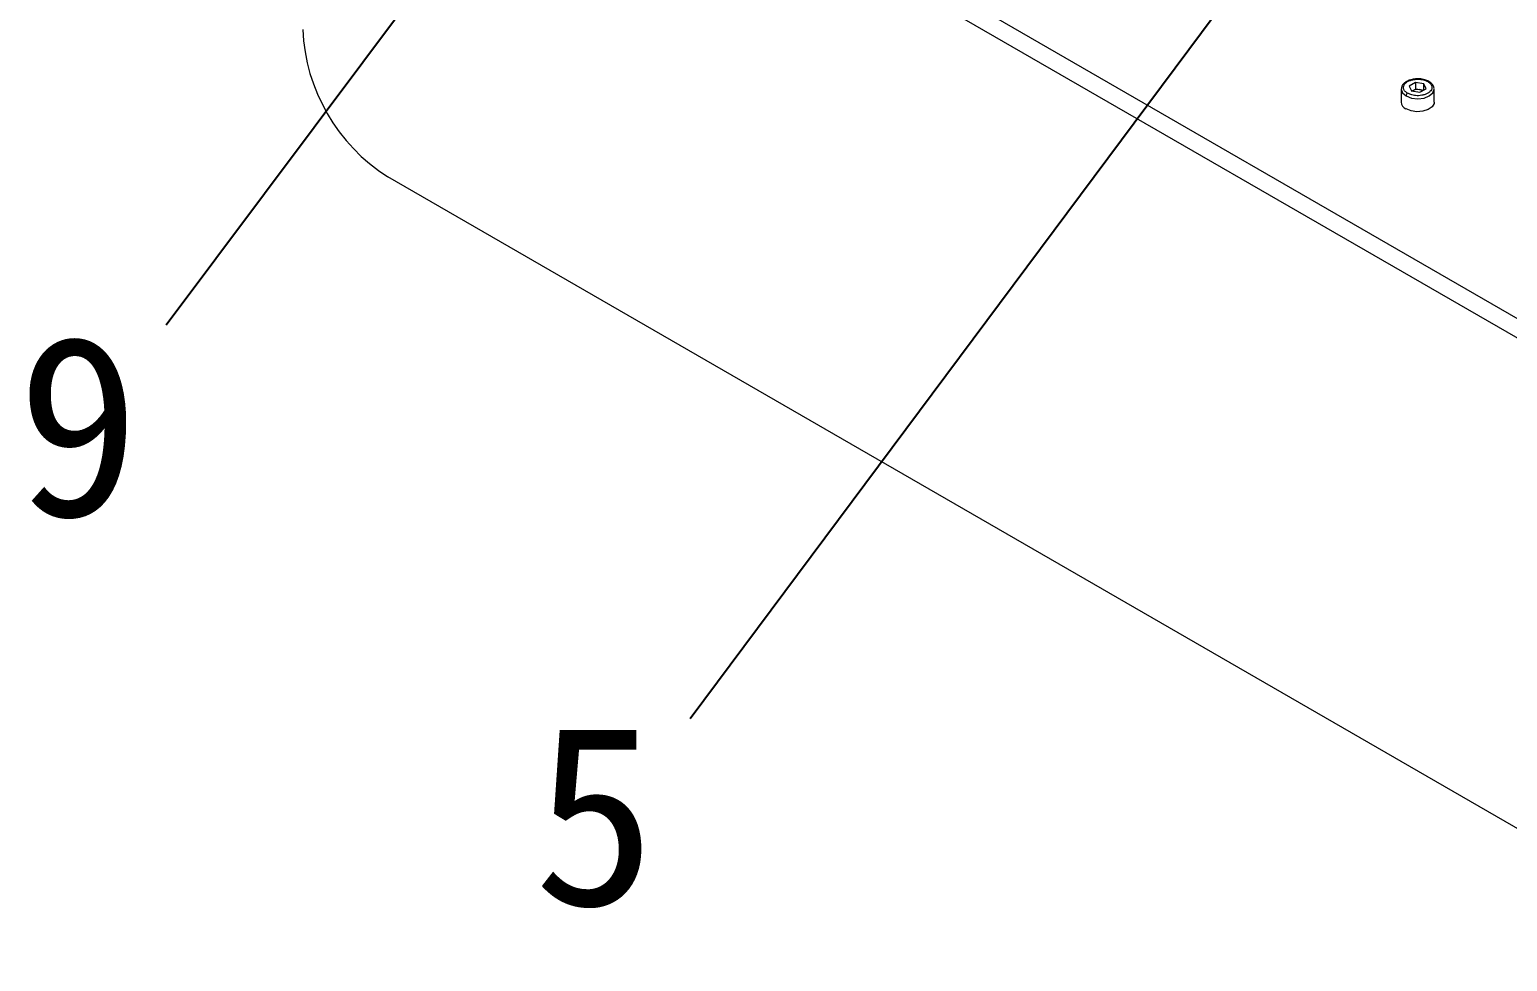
# Model space of a CAD drawing. Header units: millimetres. Extents: x -529 to 1738, y -425 to 849.
# Drawn here: x -528.5 to -405.6, y 525 to 602.6 of the extents above; entities that cross this region are included whole.
import ezdxf

# ---------------------------------------------------------------- set-up
doc = ezdxf.new("R2010")
doc.units = ezdxf.units.MM
doc.styles.get("Standard").update_dxf_attribs({"font": '', "height": 15})
doc.styles.get('Standard').set_extended_font_data('SimSun')

msp = doc.modelspace()

# ---------------------------------------------------------------- linework, layer by layer
for p, q in [((-471.89, 638.51), (-517.17, 577.96)), ((-422.45, 613.79), (-473.58, 545.2))]:
    msp.add_line(p, q)
at = {"color": 7, "linetype": 'Continuous', "lineweight": 15}
for p, q in [((-481.05, 622.57), (-403.27, 577.66)), ((-481.05, 620.93), (-403.27, 576.03)), ((-481.05, 620.93), (-403.27, 576.03)), ((-413.23, 598.14), (-413.74, 597.85)), ((-413.74, 597.85), (-413.55, 597.45)), ((-413.48, 597.47), (-413.23, 597.61)), ((-412.53, 598.04), (-413.23, 598.14)), ((-413.23, 598.14), (-413.23, 597.61)), ((-413.23, 597.61), (-412.88, 597.56)), ((-412.85, 597.34), (-412.34, 597.63)), ((-412.34, 597.63), (-412.53, 598.04)), ((-412.53, 597.53), (-412.53, 598.04)), ((-411.66, 597.59), (-411.67, 597.65)), ((-411.66, 597.59), (-411.67, 597.63)), ((-414.41, 597.59), (-414.41, 596.52)), ((-413.55, 597.45), (-412.85, 597.34)), ((-413.48, 597.47), (-413.52, 597.44)), ((-413.52, 597.44), (-413.48, 597.47)), ((-412.88, 597.56), (-412.56, 597.51)), ((-411.66, 596.52), (-411.66, 597.59)), ((-385.59, 525), (-498.73, 590.31))]:
    msp.add_line(p, q, dxfattribs=at)
at = {"color": 8, "linetype": 'Continuous', "lineweight": 15, "flags": 128}
for points in [[(-414.41, 597.59), (-414.31, 597.29), (-414.01, 597.03)], [(-414.01, 597.03), (-413.56, 596.86), (-413.04, 596.8), (-412.51, 596.86), (-412.07, 597.03), (-411.77, 597.29), (-411.66, 597.59)]]:
    msp.add_lwpolyline(points, dxfattribs=at)
at = {"color": 7, "linetype": 'Continuous', "lineweight": 15, "flags": 128}
msp.add_lwpolyline([(-411.66, 596.52), (-411.68, 596.41), (-411.84, 596.13), (-412.16, 595.91), (-412.6, 595.76), (-413.1, 595.72), (-413.59, 595.79), (-414.01, 595.96)], dxfattribs=at)
at = {"color": 7, "linetype": 'Continuous', "lineweight": 15}
for centre, radius, start, end in [((-490.51, 603.22), 15.31, 182.4873, 237.5127), ((-413.77, 596.56), 0.647, 183.392, 247.9281), ((-413.04, 596.61), 0.959, 80.2289, 117.3572), ((-412.99, 596.74), 0.826, 62.7789, 81.9388)]:
    msp.add_arc(centre, radius, start, end, dxfattribs=at)
for points, knots in [([(-412.11, 598.24), (-412.22, 598.29), (-412.44, 598.4), (-412.88, 598.47), (-413.31, 598.46), (-413.68, 598.37), (-413.98, 598.25), (-414.21, 598.07), (-414.38, 597.85), (-414.4, 597.67), (-414.41, 597.59)], [0, 0, 0, 0, 0.1342907, 0.2791983, 0.4205012, 0.5429822, 0.6502639, 0.7645135, 0.8827561, 1, 1, 1, 1]), ([(-413.88, 597.26), (-413.95, 597.31), (-414.12, 597.42), (-414.22, 597.61), (-414.23, 597.79), (-414.18, 597.95), (-414.07, 598.1), (-413.89, 598.23), (-413.65, 598.34), (-413.39, 598.4), (-413.13, 598.43), (-412.81, 598.42), (-412.48, 598.36), (-412.29, 598.27), (-412.2, 598.23)], [0, 0, 0, 0, 0.090318, 0.204563, 0.27142, 0.343936, 0.420786, 0.5, 0.579214, 0.656064, 0.72858, 0.795437, 0.909682, 1, 1, 1, 1]), ([(-412.2, 598.23), (-412.13, 598.18), (-411.96, 598.06), (-411.86, 597.87), (-411.84, 597.69), (-411.89, 597.54), (-412.01, 597.39), (-412.19, 597.25), (-412.42, 597.15), (-412.68, 597.08), (-412.95, 597.05), (-413.27, 597.06), (-413.6, 597.12), (-413.79, 597.22), (-413.88, 597.26)], [0, 0, 0, 0, 0.090318, 0.204563, 0.27142, 0.343936, 0.420786, 0.5, 0.579214, 0.656064, 0.72858, 0.795437, 0.909682, 1, 1, 1, 1]), ([(-411.68, 597.68), (-411.69, 597.72), (-411.7, 597.82), (-411.8, 597.98), (-411.94, 598.13), (-412.05, 598.2), (-412.11, 598.24)], [0, 0, 0, 0, 0.20731, 0.511046, 0.774302, 1, 1, 1, 1]), ([(-413.88, 597.26), (-413.9, 597.24), (-413.94, 597.22), (-413.98, 597.15), (-414.01, 597.08), (-414.01, 597.05), (-414.01, 597.03)], [0, 0, 0, 0, 0.270261, 0.562429, 0.789736, 1, 1, 1, 1])]:
    msp.add_open_spline(points, degree=3, knots=knots, dxfattribs=at)
at = {"color": 8, "linetype": 'Continuous', "lineweight": 15}
msp.add_open_spline([(-412.11, 598.23), (-412.11, 598.24), (-412.12, 598.25), (-412.15, 598.25), (-412.18, 598.23), (-412.2, 598.23)], degree=3, knots=[0, 0, 0, 0, 0.125272, 0.579671, 1, 1, 1, 1], dxfattribs=at)

# ---------------------------------------------------------------- texts
at = {"char_height": 15, "attachment_point": 1}
for s, width, insert in [('9', 28.2757, (-529.58, 577.06)), ('5', 20.0906, (-486.61, 544.68))]:
    msp.add_mtext_dynamic_manual_height_columns(s, width=width, gutter_width=75, heights=[0], dxfattribs=dict(at, insert=insert))

doc.saveas('drawing.dxf')
